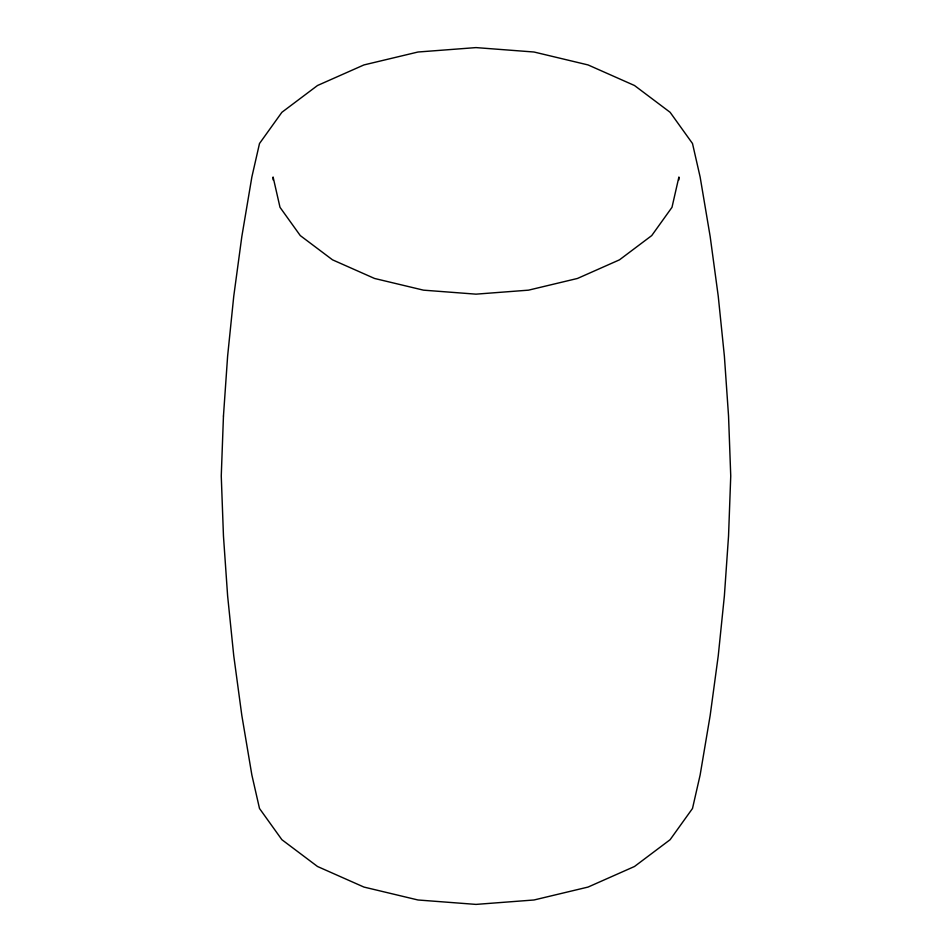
<?xml version="1.0" encoding="UTF-8"?>
<svg xmlns="http://www.w3.org/2000/svg" width="952" height="952" viewBox="0 0 952 952"><rect width="100%" height="100%" fill="white"/><g stroke="black" fill="none" stroke-linecap="round" stroke-linejoin="round"><path stroke-width="1.43" d="M678.907 179.892L678.907 177.001L671.993 207.322L651.727 235.584L619.478 259.837L577.459 278.46L528.515 290.158L476 294.156L423.485 290.158L374.541 278.46L332.522 259.837L300.273 235.584L280.007 207.322L273.093 177.001L273.093 179.892M223.458 416.024L221.257 476L223.458 535.976L227.623 595.916L233.752 655.761L241.832 715.476L251.863 774.999L259.503 808.486L281.887 839.7L317.516 866.498L363.926 887.062L417.987 899.985L476 904.4L534.012 899.985L588.074 887.062L634.484 866.498L670.113 839.7L692.497 808.486L700.136 774.999L710.168 715.476L718.248 655.761L724.377 595.916L728.542 535.976L730.743 476L728.542 416.024L724.377 356.084L718.248 296.239L710.168 236.524L700.136 177.001L692.497 143.514L670.113 112.3L634.484 85.501L588.074 64.938L534.012 52.015L476 47.6L417.987 52.015L363.926 64.938L317.516 85.501L281.887 112.3L259.503 143.514L251.863 177.001L241.832 236.524L233.752 296.239L227.623 356.084L223.458 416.024"/></g></svg>
